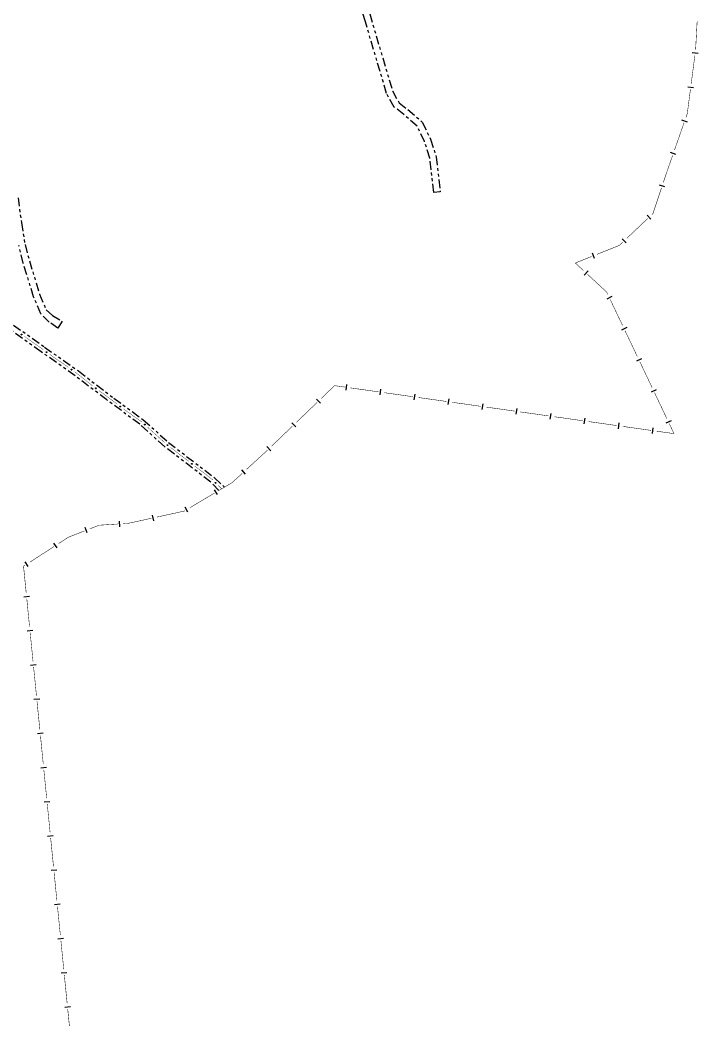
# Model space of a CAD drawing. Extents: x 211453 to 215163, y 4877397 to 4881305.
# Drawn here: x 214659 to 215014, y 4879273 to 4879797 of the extents above; entities that cross this region are included whole.
import ezdxf

# ---------------------------------------------------------------- set-up
doc = ezdxf.new("R2010")
doc.units = 0
doc.header["$LTSCALE"] = 1.5
doc.header["$MEASUREMENT"] = 0
doc.linetypes.add('TRACO_25', pattern=[8, 3, -1, 1, -1, 1, -1])
for name, color, linetype in [('LM-LIM-SETORES-BAIRROS', 250, 'CONTINUOUS'), ('SV-EIXO-RUA-N-PAV', 6, 'CONTINUOUS'), ('SV-RUA-NAO-PAV', 7, 'CONTINUOUS')]:
    doc.layers.add(name, color=color, linetype=linetype)

msp = doc.modelspace()

# ---------------------------------------------------------------- linework, layer by layer
at = {"layer": 'LM-LIM-SETORES-BAIRROS', "const_width": 0.25}
for points in [[(215013.114876, 4879781.445333), (215013.930727, 4879796.42313)], [(215010.807409, 4879763.594853), (215012.752666, 4879778.468184)], [(215008.754399, 4879747.897642), (215010.418358, 4879760.620187)], [(215008.037134, 4879745.850561), (215008.698481, 4879747.738051)], [(215008.698481, 4879747.738051), (215008.754399, 4879747.897642)], [(215002.085013, 4879728.863146), (215007.045114, 4879743.019325)], [(214997.819762, 4879716.690077), (215001.092993, 4879726.031911)], [(214996.205084, 4879711.851041), (214997.787693, 4879716.593968)], [(214997.787693, 4879716.593968), (214997.819762, 4879716.690077)], [(214990.779383, 4879695.59074), (214995.255518, 4879709.005286)], [(214977.115089, 4879682.593624), (214987.983709, 4879692.931569)], [(214990.157433, 4879694.999158), (214990.779383, 4879695.59074)], [(214961.493572, 4879674.207802), (214972.635052, 4879678.665089)], [(214972.635052, 4879678.665089), (214973.238847, 4879678.906645)], [(214973.238847, 4879678.906645), (214974.941365, 4879680.526035)], [(214950.102908, 4879669.650825), (214958.708202, 4879673.09348)], [(214950.639673, 4879669.153688), (214950.102908, 4879669.650825)], [(214954.308026, 4879665.756162), (214950.639673, 4879669.153688)], [(214966.516082, 4879654.449405), (214956.509039, 4879663.717647)], [(214966.670942, 4879654.124075), (214966.516082, 4879654.449405)], [(214967.100741, 4879653.22115), (214966.670942, 4879654.124075)], [(214974.837125, 4879636.968509), (214968.390138, 4879650.512377)], [(214982.57351, 4879620.715868), (214976.126523, 4879634.259735)], [(214990.309895, 4879604.463226), (214983.862908, 4879618.007094)], [(214817.036506, 4879598.743919), (214823.524705, 4879604.981168)], [(214823.524705, 4879604.981168), (214824.000607, 4879605.438662)], [(214824.000607, 4879605.438662), (214829.28789, 4879604.691165)], [(214832.258351, 4879604.271211), (214847.110656, 4879602.171444)], [(214850.081118, 4879601.751491), (214864.933423, 4879599.651723)], [(214867.903884, 4879599.23177), (214882.75619, 4879597.132002)], [(214998.04628, 4879588.210585), (214991.599292, 4879601.754453)], [(214804.060108, 4879586.269421), (214814.873773, 4879596.664836)], [(214885.726651, 4879596.712049), (214900.578956, 4879594.612282)], [(214903.549417, 4879594.192328), (214918.401723, 4879592.092561)], [(214921.372184, 4879591.672607), (214936.224489, 4879589.57284)], [(214939.19495, 4879589.152887), (214954.047256, 4879587.053119)], [(214791.08371, 4879573.794924), (214801.897375, 4879584.190338)], [(214957.017717, 4879586.633166), (214971.870022, 4879584.533399)], [(214974.840483, 4879584.113445), (214989.692789, 4879582.013678)], [(215001.811608, 4879580.300362), (214999.335677, 4879585.501811)], [(214992.66325, 4879581.593724), (215001.574633, 4879580.333864)], [(215001.574633, 4879580.333864), (215001.811608, 4879580.300362)], [(214788.192881, 4879571.030465), (214788.522645, 4879571.332915)], [(214788.522645, 4879571.332915), (214788.920977, 4879571.715841)], [(214777.875309, 4879561.5675), (214788.192881, 4879571.030465)], [(214770.344649, 4879554.660607), (214775.6644, 4879559.539722)], [(214763.652592, 4879550.689532), (214769.672497, 4879554.261751)], [(214769.672497, 4879554.261751), (214770.344649, 4879554.660607)], [(214748.172838, 4879541.503825), (214761.072633, 4879549.158581)], [(214744.671295, 4879539.618879), (214745.185823, 4879539.731327)], [(214745.185823, 4879539.731327), (214745.592879, 4879539.972874)], [(214715.855627, 4879533.321333), (214728.063288, 4879535.989267)], [(214730.994113, 4879536.629787), (214744.671295, 4879539.618879)], [(214684.596235, 4879526.077969), (214692.950455, 4879529.345462)], [(214695.744359, 4879530.438211), (214700.400866, 4879532.259458)], [(214700.400866, 4879532.259458), (214700.660057, 4879532.360833)], [(214700.660057, 4879532.360833), (214710.362383, 4879532.97411)], [(214713.356408, 4879533.163361), (214715.352425, 4879533.289528)], [(214715.352425, 4879533.289528), (214715.855627, 4879533.321333)], [(214679.533855, 4879522.802694), (214684.571449, 4879526.061933)], [(214684.571449, 4879526.061933), (214684.596235, 4879526.077969)], [(214664.42107, 4879513.024977), (214677.015057, 4879521.173075)], [(214661.090001, 4879510.869831), (214661.902273, 4879511.395357)], [(214661.093233, 4879510.837444), (214661.090001, 4879510.869831)], [(214662.483478, 4879496.906643), (214661.093233, 4879510.837444)], [(214664.270937, 4879478.995613), (214662.781388, 4879493.921472)], [(214666.058395, 4879461.084583), (214664.568846, 4879476.010442)], [(214667.845854, 4879443.173554), (214666.356305, 4879458.099412)], [(214669.633312, 4879425.262524), (214668.143763, 4879440.188382)], [(214671.42077, 4879407.351494), (214669.931222, 4879422.277352)], [(214673.208229, 4879389.440464), (214671.71868, 4879404.366322)], [(214674.995687, 4879371.529434), (214673.506138, 4879386.455292)], [(214676.783145, 4879353.618404), (214675.293597, 4879368.544262)], [(214678.570604, 4879335.707374), (214677.081055, 4879350.633232)], [(214680.358062, 4879317.796344), (214678.868514, 4879332.722202)], [(214682.145521, 4879299.885314), (214680.655972, 4879314.811173)], [(214683.932979, 4879281.974284), (214682.44343, 4879296.900143)], [(214685.720437, 4879264.063254), (214684.230889, 4879278.989113)]]:
    msp.add_lwpolyline(points, dxfattribs=at)
at = {"layer": 'LM-LIM-SETORES-BAIRROS'}
for points in [[(215014.369682, 4879779.265214), (215011.395016, 4879779.654265)], [(215012.035375, 4879761.417217), (215009.060708, 4879761.806268)], [(215008.791405, 4879743.46706), (215005.960169, 4879744.459081)], [(215002.839284, 4879726.479646), (215000.008048, 4879727.471666)], [(214996.994918, 4879709.479088), (214994.149162, 4879710.428654)], [(214989.742078, 4879692.533903), (214987.674489, 4879694.707627)], [(214976.699734, 4879680.128369), (214974.632145, 4879682.302093)], [(214960.19382, 4879672.072235), (214959.079498, 4879674.857605)], [(214956.794626, 4879665.497658), (214954.75611, 4879663.296646)], [(214969.314726, 4879652.06), (214966.605952, 4879650.770603)], [(214977.05111, 4879635.807359), (214974.342337, 4879634.517961)], [(214984.787495, 4879619.554717), (214982.078722, 4879618.26532)], [(214830.068067, 4879603.06595), (214830.48802, 4879606.036411)], [(214847.890833, 4879600.546229), (214848.310787, 4879603.51669)], [(214992.52388, 4879603.302076), (214989.815106, 4879602.012678)], [(214816.634226, 4879596.276497), (214814.555143, 4879598.43923)], [(214865.7136, 4879598.026508), (214866.133553, 4879600.996969)], [(214883.536367, 4879595.506787), (214883.95632, 4879598.477248)], [(214901.359133, 4879592.987067), (214901.779087, 4879595.957528)], [(214919.1819, 4879590.467346), (214919.601853, 4879593.437807)], [(214937.004666, 4879587.947625), (214937.42462, 4879590.918086)], [(214954.827433, 4879585.427904), (214955.247386, 4879588.398365)], [(215000.260265, 4879587.049435), (214997.551491, 4879585.760037)], [(214803.657828, 4879583.802), (214801.578745, 4879585.964733)], [(214972.650199, 4879582.908184), (214973.070153, 4879585.878645)], [(214990.472966, 4879580.388463), (214990.892919, 4879583.358924)], [(214790.68143, 4879571.327502), (214788.602347, 4879573.490235)], [(214777.415259, 4879559.110194), (214775.387481, 4879561.321102)], [(214762.698095, 4879548.378918), (214761.167144, 4879550.958877)], [(214747.218341, 4879539.193212), (214745.68739, 4879541.773171)], [(214729.360489, 4879534.737362), (214728.719969, 4879537.668186)], [(214694.428131, 4879528.312759), (214693.335382, 4879531.106664)], [(214711.455017, 4879531.540181), (214711.265766, 4879534.534206)], [(214678.669466, 4879520.456882), (214677.039847, 4879522.97568)], [(214663.556682, 4879510.679165), (214661.927062, 4879513.197963)], [(214664.174671, 4879495.065484), (214661.189499, 4879494.767574)], [(214665.962129, 4879477.154454), (214662.976957, 4879476.856544)], [(214667.749587, 4879459.243424), (214664.764416, 4879458.945514)], [(214669.537046, 4879441.332394), (214666.551874, 4879441.034484)], [(214671.324504, 4879423.421364), (214668.339333, 4879423.123454)], [(214673.111963, 4879405.510334), (214670.126791, 4879405.212424)], [(214674.899421, 4879387.599304), (214671.914249, 4879387.301395)], [(214676.686879, 4879369.688274), (214673.701708, 4879369.390365)], [(214678.474338, 4879351.777244), (214675.489166, 4879351.479335)], [(214680.261796, 4879333.866215), (214677.276625, 4879333.568305)], [(214682.049255, 4879315.955185), (214679.064083, 4879315.657275)], [(214683.836713, 4879298.044155), (214680.851541, 4879297.746245)], [(214685.624171, 4879280.133125), (214682.639, 4879279.835215)]]:
    msp.add_lwpolyline(points, dxfattribs=at)
at = {"layer": 'SV-EIXO-RUA-N-PAV'}
for points in [[(214660.036481, 4879632.439932), (214660.08457, 4879632.448846), (214660.127723, 4879632.446673), (214660.163194, 4879632.434501), (214660.191733, 4879632.415572), (214660.218749, 4879632.392919), (214660.240948, 4879632.36407), (214660.258494, 4879632.326593), (214660.267774, 4879632.278416), (214660.262643, 4879632.234356), (214660.25257, 4879632.198943), (214660.234546, 4879632.168047), (214660.212099, 4879632.142171), (214660.18137, 4879632.120103), (214660.143218, 4879632.102693), (214660.094548, 4879632.094534), (214660.052256, 4879632.096955), (214660.018257, 4879632.109628), (214659.987311, 4879632.127945), (214659.960007, 4879632.151403), (214659.938379, 4879632.179848), (214659.920919, 4879632.218293), (214659.913503, 4879632.266437), (214659.915435, 4879632.308645), (214659.927629, 4879632.342813), (214659.946348, 4879632.372874), (214659.968739, 4879632.400247), (214659.99681, 4879632.423769), (214660.036481, 4879632.439932)], [(214673.111189, 4879623.215774), (214673.159386, 4879623.224086), (214673.202509, 4879623.221374), (214673.237824, 4879623.20876), (214673.266125, 4879623.189476), (214673.292856, 4879623.166486), (214673.314692, 4879623.137362), (214673.331768, 4879623.099669), (214673.340445, 4879623.05138), (214673.334764, 4879623.007387), (214673.324249, 4879622.972103), (214673.30584, 4879622.941435), (214673.283072, 4879622.915841), (214673.25207, 4879622.894159), (214673.213702, 4879622.877227), (214673.164934, 4879622.869677), (214673.122676, 4879622.872626), (214673.088838, 4879622.885724), (214673.058124, 4879622.904426), (214673.031115, 4879622.928224), (214673.009844, 4879622.956936), (214672.992866, 4879622.995597), (214672.986052, 4879623.04383), (214672.988512, 4879623.08601), (214673.001131, 4879623.120024), (214673.020225, 4879623.149848), (214673.042957, 4879623.176939), (214673.071319, 4879623.200108), (214673.111189, 4879623.215774)], [(214686.188604, 4879614.001459), (214686.236705, 4879614.010315), (214686.279855, 4879614.00809), (214686.31531, 4879613.995875), (214686.343827, 4879613.976912), (214686.370816, 4879613.954226), (214686.39298, 4879613.92535), (214686.410481, 4879613.887853), (214686.419703, 4879613.839664), (214686.414518, 4879613.795611), (214686.404403, 4879613.76021), (214686.386341, 4879613.729336), (214686.363864, 4879613.703487), (214686.333108, 4879613.681456), (214686.294935, 4879613.664091), (214686.246255, 4879613.655991), (214686.203966, 4879613.658463), (214686.169982, 4879613.671178), (214686.139059, 4879613.689532), (214686.111783, 4879613.713023), (214686.090189, 4879613.741493), (214686.072775, 4879613.779959), (214686.065417, 4879613.828112), (214686.067401, 4879613.870318), (214686.079635, 4879613.904472), (214686.09839, 4879613.934509), (214686.120815, 4879613.961856), (214686.148914, 4879613.985344), (214686.188604, 4879614.001459)], [(214698.868092, 4879604.249336), (214698.916318, 4879604.257475), (214698.959431, 4879604.254608), (214698.994701, 4879604.241868), (214699.022932, 4879604.222483), (214699.049581, 4879604.199398), (214699.071313, 4879604.170196), (214699.088254, 4879604.132442), (214699.096758, 4879604.084121), (214699.090919, 4879604.04015), (214699.080279, 4879604.004903), (214699.06176, 4879603.974301), (214699.0389, 4879603.948789), (214699.00782, 4879603.927218), (214698.969393, 4879603.910424), (214698.920598, 4879603.903048), (214698.878351, 4879603.906148), (214698.84456, 4879603.919367), (214698.813912, 4879603.938179), (214698.786989, 4879603.962073), (214698.765821, 4879603.990862), (214698.748981, 4879604.029583), (214698.74234, 4879604.07784), (214698.744951, 4879604.120011), (214698.757692, 4879604.153979), (214698.776892, 4879604.183735), (214698.799721, 4879604.210744), (214698.828166, 4879604.233812), (214698.868092, 4879604.249336)], [(214711.701976, 4879594.696022), (214711.750177, 4879594.704305), (214711.793298, 4879594.701568), (214711.828606, 4879594.688934), (214711.856896, 4879594.669634), (214711.883614, 4879594.646629), (214711.905433, 4879594.617492), (214711.922488, 4879594.579789), (214711.931137, 4879594.531495), (214711.92543, 4879594.487506), (214711.914895, 4879594.452227), (214711.896468, 4879594.42157), (214711.873685, 4879594.395989), (214711.84267, 4879594.374325), (214711.804293, 4879594.357415), (214711.755521, 4879594.349894), (214711.713265, 4879594.352867), (214711.679434, 4879594.365984), (214711.64873, 4879594.384704), (214711.621735, 4879594.408517), (214711.600481, 4879594.437242), (214711.583525, 4879594.475912), (214711.576739, 4879594.524149), (214711.579224, 4879594.566329), (214711.591862, 4879594.600334), (214711.610973, 4879594.630147), (214711.633721, 4879594.657225), (214711.662097, 4879594.680379), (214711.701976, 4879594.696022)], [(214724.58838, 4879585.211869), (214724.637206, 4879585.21471), (214724.67975, 4879585.207168), (214724.713424, 4879585.190664), (214724.739377, 4879585.168322), (214724.763355, 4879585.142473), (214724.781779, 4879585.111079), (214724.79451, 4879585.071706), (214724.797704, 4879585.022747), (214724.787114, 4879584.979672), (214724.7727, 4879584.945793), (214724.75096, 4879584.917389), (214724.72546, 4879584.894516), (214724.692217, 4879584.876456), (214724.652189, 4879584.863944), (214724.602882, 4879584.861924), (214724.561223, 4879584.869604), (214724.529071, 4879584.886423), (214724.500654, 4879584.908459), (214724.476491, 4879584.935141), (214724.458583, 4879584.966063), (214724.446058, 4879585.006387), (214724.444708, 4879585.05508), (214724.451894, 4879585.096717), (214724.468257, 4879585.129096), (214724.490581, 4879585.156585), (214724.516215, 4879585.180949), (214724.547002, 4879585.200784), (214724.58838, 4879585.211869)], [(214736.474129, 4879574.517907), (214736.522571, 4879574.524643), (214736.565582, 4879574.520525), (214736.600467, 4879574.506766), (214736.628124, 4879574.486569), (214736.654091, 4879574.46272), (214736.674966, 4879574.4329), (214736.690804, 4879574.39467), (214736.697901, 4879574.346123), (214736.690787, 4879574.302339), (214736.679128, 4879574.267417), (214736.659728, 4879574.237365), (214736.636138, 4879574.212528), (214736.604444, 4879574.191868), (214736.565545, 4879574.176197), (214736.516557, 4879574.170241), (214736.474418, 4879574.174567), (214736.441025, 4879574.188762), (214736.410937, 4879574.208456), (214736.384718, 4879574.233121), (214736.364396, 4879574.262512), (214736.348687, 4879574.301706), (214736.34345, 4879574.350136), (214736.347284, 4879574.392214), (214736.361006, 4879574.425797), (214736.381062, 4879574.454983), (214736.404666, 4879574.481318), (214736.433769, 4879574.50355), (214736.474129, 4879574.517907)], [(214749.164644, 4879564.706669), (214749.212988, 4879564.714078), (214749.256052, 4879564.710561), (214749.291125, 4879564.697289), (214749.319061, 4879564.677479), (214749.345357, 4879564.653994), (214749.366646, 4879564.624467), (214749.383014, 4879564.586461), (214749.390787, 4879564.538018), (214749.384284, 4879564.494139), (214749.373112, 4879564.459058), (214749.354133, 4879564.428739), (214749.33089, 4879564.403576), (214749.299488, 4879564.382477), (214749.260811, 4879564.366265), (214749.21191, 4879564.359628), (214749.169715, 4879564.363366), (214749.136127, 4879564.377094), (214749.105768, 4879564.396367), (214749.079209, 4879564.420665), (214749.058479, 4879564.44977), (214749.042226, 4879564.488742), (214749.036315, 4879564.537093), (214749.039563, 4879564.579221), (214749.052815, 4879564.612992), (214749.072463, 4879564.642454), (214749.095698, 4879564.669116), (214749.124488, 4879564.691751), (214749.164644, 4879564.706669)], [(214761.6456, 4879554.768118), (214761.694499, 4879554.76907), (214761.73672, 4879554.759889), (214761.76973, 4879554.742096), (214761.794801, 4879554.718766), (214761.817761, 4879554.69201), (214761.834958, 4879554.659927), (214761.846157, 4879554.620091), (214761.847456, 4879554.571045), (214761.835208, 4879554.528412), (214761.819496, 4879554.495115), (214761.796674, 4879554.467573), (214761.770308, 4879554.445704), (214761.736392, 4879554.428942), (214761.695911, 4879554.417987), (214761.646562, 4879554.417874), (214761.605231, 4879554.427159), (214761.573754, 4879554.445208), (214761.546209, 4879554.468326), (214761.523096, 4879554.495923), (214761.506397, 4879554.527514), (214761.49544, 4879554.568292), (214761.495974, 4879554.617001), (214761.504764, 4879554.658329), (214761.522366, 4879554.690051), (214761.545737, 4879554.716656), (214761.572293, 4879554.740011), (214761.603824, 4879554.758641), (214761.6456, 4879554.768118)]]:
    msp.add_lwpolyline(points, close=True, dxfattribs=at)
for points in [[(214659.913503, 4879632.266437), (214660.18137, 4879632.120103)], [(214659.915435, 4879632.308645), (214660.212099, 4879632.142171)], [(214659.915661, 4879632.285469), (214660.192269, 4879632.133015)], [(214659.920919, 4879632.218293), (214660.143218, 4879632.102693)], [(214659.921229, 4879632.241394), (214660.159514, 4879632.11274)], [(214659.923919, 4879632.323096), (214660.22057, 4879632.156444)], [(214659.927629, 4879632.342813), (214660.234546, 4879632.168047)], [(214659.935518, 4879632.197829), (214660.112284, 4879632.102719)], [(214659.938379, 4879632.179848), (214660.094548, 4879632.094534)], [(214659.938859, 4879632.35599), (214660.240613, 4879632.182379)], [(214659.946348, 4879632.372874), (214660.25257, 4879632.198943)], [(214659.953102, 4879632.163636), (214660.067884, 4879632.099054)], [(214659.960007, 4879632.151403), (214660.052256, 4879632.096955)], [(214659.961268, 4879632.385265), (214660.254578, 4879632.22098)], [(214659.968739, 4879632.400247), (214660.262643, 4879632.234356)], [(214659.986553, 4879632.409159), (214660.261723, 4879632.259395)], [(214659.99681, 4879632.423769), (214660.267774, 4879632.278416)], [(214660.016292, 4879632.429897), (214660.259171, 4879632.303007)], [(214660.036481, 4879632.439932), (214660.258494, 4879632.326593)], [(214660.062873, 4879632.443723), (214660.243443, 4879632.349263)], [(214660.08457, 4879632.448846), (214660.240948, 4879632.36407)], [(214660.109175, 4879632.447713), (214660.222055, 4879632.382806)], [(214660.127723, 4879632.446673), (214660.218749, 4879632.392919)], [(214672.986052, 4879623.04383), (214673.25207, 4879622.894159)], [(214672.988448, 4879623.062833), (214673.263129, 4879622.906934)], [(214672.988512, 4879623.08601), (214673.283072, 4879622.915841)], [(214672.992866, 4879622.995597), (214673.213702, 4879622.877227)], [(214672.993464, 4879623.018692), (214673.230123, 4879622.88707)], [(214672.997176, 4879623.100354), (214673.29172, 4879622.930008)], [(214673.001131, 4879623.120024), (214673.30584, 4879622.941435)], [(214673.007208, 4879622.974952), (214673.182771, 4879622.87764)], [(214673.009844, 4879622.956936), (214673.164934, 4879622.869677)], [(214673.012525, 4879623.133059), (214673.312086, 4879622.95569)], [(214673.020225, 4879623.149848), (214673.324249, 4879622.972103)], [(214673.024363, 4879622.940541), (214673.138329, 4879622.87453)], [(214673.031115, 4879622.928224), (214673.122676, 4879622.872626)], [(214673.035298, 4879623.162052), (214673.326532, 4879622.994113)], [(214673.042957, 4879623.176939), (214673.334764, 4879623.007387)], [(214673.06088, 4879623.185627), (214673.334157, 4879623.032436)], [(214673.071319, 4879623.200108), (214673.340445, 4879623.05138)], [(214673.090876, 4879623.205992), (214673.33215, 4879623.076076)], [(214673.111189, 4879623.215774), (214673.331768, 4879623.099669)], [(214673.137626, 4879623.219235), (214673.317002, 4879623.122525)], [(214673.159386, 4879623.224086), (214673.314692, 4879623.137362)], [(214673.183975, 4879623.222646), (214673.296034, 4879623.156333)], [(214673.202509, 4879623.221374), (214673.292856, 4879623.166486)], [(214686.065417, 4879613.828112), (214686.333108, 4879613.681456)], [(214686.067401, 4879613.870318), (214686.363864, 4879613.703487)], [(214686.067598, 4879613.847142), (214686.344022, 4879613.694354)], [(214686.072775, 4879613.779959), (214686.294935, 4879613.664091)], [(214686.073113, 4879613.80306), (214686.311243, 4879613.674119)], [(214686.075902, 4879613.884758), (214686.372352, 4879613.71775)], [(214686.079635, 4879613.904472), (214686.386341, 4879613.729336)], [(214686.08735, 4879613.759478), (214686.264001, 4879613.664155)], [(214686.090189, 4879613.741493), (214686.246255, 4879613.655991)], [(214686.090881, 4879613.917635), (214686.392426, 4879613.74366)], [(214686.09839, 4879613.934509), (214686.404403, 4879613.76021)], [(214686.104892, 4879613.725263), (214686.219596, 4879613.660543)], [(214686.111783, 4879613.713023), (214686.203966, 4879613.658463)], [(214686.113325, 4879613.946883), (214686.406437, 4879613.782244)], [(214686.120815, 4879613.961856), (214686.414518, 4879613.795611)], [(214686.138639, 4879613.970746), (214686.413628, 4879613.820651)], [(214686.148914, 4879613.985344), (214686.419703, 4879613.839664)], [(214686.168404, 4879613.991449), (214686.411129, 4879613.864265)], [(214686.188604, 4879614.001459), (214686.410481, 4879613.887853)], [(214686.215001, 4879614.005218), (214686.395457, 4879613.91054)], [(214686.236705, 4879614.010315), (214686.39298, 4879613.92535)], [(214686.261308, 4879614.009152), (214686.374109, 4879613.94411)], [(214686.279855, 4879614.00809), (214686.370816, 4879613.954226)], [(214698.74234, 4879604.07784), (214699.00782, 4879603.927218)], [(214698.744804, 4879604.096835), (214699.018925, 4879603.939953)], [(214698.744951, 4879604.120011), (214699.0389, 4879603.948789)], [(214698.748981, 4879604.029583), (214698.969393, 4879603.910424)], [(214698.749662, 4879604.052676), (214698.985849, 4879603.920208)], [(214698.753666, 4879604.134324), (214699.047599, 4879603.962924)], [(214698.757692, 4879604.153979), (214699.06176, 4879603.974301)], [(214698.76325, 4879604.008887), (214698.938463, 4879603.910947)], [(214698.765821, 4879603.990862), (214698.920598, 4879603.903048)], [(214698.769133, 4879604.166973), (214699.068056, 4879603.988534)], [(214698.776892, 4879604.183735), (214699.080279, 4879604.004903)], [(214698.780281, 4879603.974415), (214698.89401, 4879603.907996)], [(214698.786989, 4879603.962073), (214698.878351, 4879603.906148)], [(214698.792009, 4879604.195885), (214699.08264, 4879604.026905)], [(214698.799721, 4879604.210744), (214699.090919, 4879604.04015)], [(214698.817675, 4879604.219369), (214699.090402, 4879604.0652)], [(214698.828166, 4879604.233812), (214699.096758, 4879604.084121)], [(214698.847744, 4879604.239626), (214699.088551, 4879604.108847)], [(214698.868092, 4879604.249336), (214699.088254, 4879604.132442)], [(214698.894541, 4879604.252702), (214699.073569, 4879604.15535)], [(214698.916318, 4879604.257475), (214699.071313, 4879604.170196)], [(214698.940902, 4879604.255947), (214699.052723, 4879604.189233)], [(214698.959431, 4879604.254608), (214699.049581, 4879604.199398)], [(214711.576739, 4879594.524149), (214711.84267, 4879594.374325)], [(214711.579146, 4879594.543152), (214711.853737, 4879594.387093)], [(214711.579224, 4879594.566329), (214711.873685, 4879594.395989)], [(214711.583525, 4879594.475912), (214711.804293, 4879594.357415)], [(214711.584137, 4879594.499007), (214711.82072, 4879594.367249)], [(214711.587896, 4879594.580667), (214711.882342, 4879594.410151)], [(214711.591862, 4879594.600334), (214711.896468, 4879594.42157)], [(214711.597856, 4879594.455259), (214711.773362, 4879594.357846)], [(214711.600481, 4879594.437242), (214711.755521, 4879594.349894)], [(214711.603264, 4879594.613363), (214711.902722, 4879594.435821)], [(214711.610973, 4879594.630147), (214711.914895, 4879594.452227)], [(214711.614991, 4879594.420839), (214711.728918, 4879594.354761)], [(214711.621735, 4879594.408517), (214711.713265, 4879594.352867)], [(214711.626054, 4879594.642343), (214711.917191, 4879594.474236)], [(214711.633721, 4879594.657225), (214711.92543, 4879594.487506)], [(214711.651649, 4879594.665903), (214711.924837, 4879594.512555)], [(214711.662097, 4879594.680379), (214711.931137, 4879594.531495)], [(214711.681657, 4879594.686251), (214711.922856, 4879594.556196)], [(214711.701976, 4879594.696022), (214711.922488, 4879594.579789)], [(214711.728415, 4879594.699467), (214711.907734, 4879594.602653)], [(214711.750177, 4879594.704305), (214711.905433, 4879594.617492)], [(214711.774765, 4879594.702851), (214711.886786, 4879594.636474)], [(214711.793298, 4879594.701568), (214711.883614, 4879594.646629)], [(214724.444708, 4879585.05508), (214724.692217, 4879584.876456)], [(214724.446058, 4879585.006387), (214724.652189, 4879584.863944)], [(214724.449225, 4879585.073694), (214724.704642, 4879584.887907)], [(214724.449248, 4879585.029268), (214724.669612, 4879584.871879)], [(214724.451894, 4879585.096717), (214724.72546, 4879584.894516)], [(214724.457988, 4879584.98426), (214724.6215, 4879584.867831)], [(214724.458583, 4879584.966063), (214724.602882, 4879584.861924)], [(214724.462115, 4879585.109995), (214724.735646, 4879584.907621)], [(214724.468257, 4879585.129096), (214724.75096, 4879584.917389)], [(214724.471167, 4879584.94814), (214724.57699, 4879584.869736)], [(214724.476491, 4879584.935141), (214724.561223, 4879584.869604)], [(214724.481044, 4879585.140768), (214724.758769, 4879584.930851)], [(214724.490581, 4879585.156585), (214724.7727, 4879584.945793)], [(214724.506931, 4879585.167017), (214724.777442, 4879584.967407)], [(214724.516215, 4879585.180949), (214724.787114, 4879584.979672)], [(214724.535001, 4879585.187568), (214724.789326, 4879585.00463)], [(214724.547002, 4879585.200784), (214724.797704, 4879585.022747)], [(214724.567096, 4879585.204432), (214724.792238, 4879585.048219)], [(214724.58838, 4879585.211869), (214724.79451, 4879585.071706)], [(214724.615038, 4879585.212336), (214724.782406, 4879585.096076)], [(214724.637206, 4879585.21471), (214724.781779, 4879585.111079)], [(214724.661477, 4879585.210516), (214724.765372, 4879585.132027)], [(214724.67975, 4879585.207168), (214724.763355, 4879585.142473)], [(214736.34345, 4879574.350136), (214736.604444, 4879574.191868)], [(214736.346465, 4879574.369051), (214736.615914, 4879574.204275)], [(214736.347284, 4879574.392214), (214736.636138, 4879574.212528)], [(214736.348687, 4879574.301706), (214736.565545, 4879574.176197)], [(214736.350038, 4879574.324769), (214736.582278, 4879574.185499)], [(214736.356412, 4879574.406267), (214736.645243, 4879574.226405)], [(214736.361006, 4879574.425797), (214736.659728, 4879574.237365)], [(214736.362348, 4879574.280604), (214736.534644, 4879574.177618)], [(214736.364396, 4879574.262512), (214736.516557, 4879574.170241)], [(214736.372819, 4879574.438454), (214736.666436, 4879574.251409)], [(214736.378372, 4879574.245653), (214736.490124, 4879574.175959)], [(214736.381062, 4879574.454983), (214736.679128, 4879574.267417)], [(214736.384718, 4879574.233121), (214736.474418, 4879574.174567)], [(214736.396526, 4879574.466688), (214736.682127, 4879574.289341)], [(214736.404666, 4879574.481318), (214736.690787, 4879574.302339)], [(214736.422863, 4879574.489417), (214736.690998, 4879574.327394)], [(214736.433769, 4879574.50355), (214736.697901, 4879574.346123)], [(214736.453508, 4879574.508793), (214736.690416, 4879574.371077)], [(214736.474129, 4879574.517907), (214736.690804, 4879574.39467)], [(214736.500665, 4879574.520504), (214736.67679, 4879574.417995)], [(214736.522571, 4879574.524643), (214736.674966, 4879574.4329)], [(214736.5471, 4879574.522401), (214736.656937, 4879574.452469)], [(214736.565582, 4879574.520525), (214736.654091, 4879574.46272)], [(214749.036315, 4879564.537093), (214749.299488, 4879564.382477)], [(214749.039065, 4879564.556049), (214749.310784, 4879564.395042)], [(214749.039563, 4879564.579221), (214749.33089, 4879564.403576)], [(214749.042226, 4879564.488742), (214749.260811, 4879564.366265)], [(214749.043256, 4879564.511822), (214749.277413, 4879564.375799)], [(214749.048493, 4879564.5934), (214749.339802, 4879564.417578)], [(214749.052815, 4879564.612992), (214749.354133, 4879564.428739)], [(214749.05618, 4879564.467832), (214749.229893, 4879564.367255)], [(214749.058479, 4879564.44977), (214749.21191, 4879564.359628)], [(214749.064451, 4879564.625812), (214749.360644, 4879564.442875)], [(214749.072463, 4879564.642454), (214749.373112, 4879564.459058)], [(214749.072688, 4879564.433107), (214749.1854, 4879564.364977)], [(214749.079209, 4879564.420665), (214749.169715, 4879564.363366)], [(214749.087762, 4879564.654374), (214749.375806, 4879564.481021)], [(214749.095698, 4879564.669116), (214749.384284, 4879564.494139)], [(214749.11378, 4879564.677468), (214749.384145, 4879564.519195)], [(214749.124488, 4879564.691751), (214749.390787, 4879564.538018)], [(214749.144152, 4879564.697269), (214749.382955, 4879564.562865)], [(214749.164644, 4879564.706669), (214749.383014, 4879564.586461)], [(214749.191141, 4879564.709635), (214749.368677, 4879564.609589)], [(214749.212988, 4879564.714078), (214749.366646, 4879564.624467)], [(214749.237545, 4879564.712179), (214749.348346, 4879564.643783)], [(214749.256052, 4879564.710561), (214749.345357, 4879564.653994)], [(214761.49544, 4879554.568292), (214761.695911, 4879554.417987)], [(214761.495974, 4879554.617001), (214761.736392, 4879554.428942)], [(214761.499512, 4879554.591033), (214761.713627, 4879554.425242)], [(214761.501207, 4879554.635426), (214761.74925, 4879554.439904)], [(214761.504764, 4879554.658329), (214761.770308, 4879554.445704)], [(214761.506397, 4879554.527514), (214761.646562, 4879554.417874)], [(214761.506506, 4879554.545721), (214761.665395, 4879554.423057)], [(214761.515491, 4879554.671202), (214761.780993, 4879554.458404)], [(214761.518279, 4879554.509118), (214761.620992, 4879554.426682)], [(214761.522366, 4879554.690051), (214761.796674, 4879554.467573)], [(214761.523096, 4879554.495923), (214761.605231, 4879554.427159)], [(214761.535595, 4879554.70122), (214761.804997, 4879554.480723)], [(214761.545737, 4879554.716656), (214761.819496, 4879554.495115)], [(214761.562478, 4879554.726449), (214761.82507, 4879554.51653)], [(214761.572293, 4879554.740011), (214761.835208, 4879554.528412)], [(214761.591321, 4879554.745899), (214761.838384, 4879554.553266)], [(214761.603824, 4879554.758641), (214761.847456, 4879554.571045)], [(214761.624044, 4879554.76151), (214761.842978, 4879554.59671)], [(214761.6456, 4879554.768118), (214761.846157, 4879554.620091)], [(214761.672256, 4879554.767554), (214761.835004, 4879554.644911)], [(214761.694499, 4879554.76907), (214761.834958, 4879554.659927)], [(214761.718589, 4879554.76394), (214761.819373, 4879554.681494)], [(214761.73672, 4879554.759889), (214761.817761, 4879554.69201)]]:
    msp.add_lwpolyline(points, dxfattribs=at)
at = {"layer": 'SV-EIXO-RUA-N-PAV', "const_width": 0.18}
for points in [[(214661.722148, 4879631.111019), (214664.986246, 4879628.79895)], [(214664.986246, 4879628.79895), (214665.676997, 4879628.309668)], [(214665.676997, 4879628.309668), (214670.726138, 4879624.792289)], [(214670.726138, 4879624.792289), (214671.442558, 4879624.29321)], [(214671.442558, 4879624.29321), (214671.54517, 4879624.218583)], [(214674.780115, 4879621.865896), (214676.397587, 4879620.689553)], [(214676.397587, 4879620.689553), (214677.143337, 4879620.147189)], [(214677.143337, 4879620.147189), (214682.156692, 4879616.711069)], [(214682.156692, 4879616.711069), (214682.908898, 4879616.195513)], [(214682.908898, 4879616.195513), (214684.61136, 4879614.986518)], [(214687.872669, 4879612.670516), (214689.503323, 4879611.512515)], [(214689.503323, 4879611.512515), (214689.613791, 4879611.434067)], [(214689.613791, 4879611.434067), (214697.31047, 4879605.264001)], [(214700.532176, 4879602.893493), (214704.565306, 4879599.938182)], [(214704.565306, 4879599.938182), (214704.967025, 4879599.643819)], [(214704.967025, 4879599.643819), (214710.152769, 4879595.721607)], [(214713.370122, 4879593.34518), (214717.412105, 4879590.401989)], [(214717.412105, 4879590.401989), (214718.020514, 4879589.958973)], [(214718.020514, 4879589.958973), (214723.138573, 4879586.376331)], [(214726.094997, 4879583.682952), (214728.307491, 4879581.656904)], [(214728.307491, 4879581.656904), (214728.968601, 4879581.051506)], [(214728.968601, 4879581.051506), (214734.983224, 4879575.620826)], [(214738.09814, 4879573.114315), (214741.25463, 4879570.657371)], [(214741.25463, 4879570.657371), (214741.6334, 4879570.362545)], [(214741.6334, 4879570.362545), (214747.593941, 4879565.777513)], [(214750.774179, 4879563.351443), (214753.964582, 4879560.938701)], [(214753.964582, 4879560.938701), (214754.395371, 4879560.612917)], [(214754.395371, 4879560.612917), (214759.511052, 4879556.668295)], [(214759.511052, 4879556.668295), (214759.772242, 4879556.466896)], [(214759.772242, 4879556.466896), (214760.248631, 4879555.995522)], [(214763.091984, 4879553.182099), (214764.51366, 4879551.775388)], [(214764.51366, 4879551.775388), (214764.876858, 4879551.416013)]]:
    msp.add_lwpolyline(points, dxfattribs=at)
at = {"layer": 'SV-RUA-NAO-PAV', "linetype": 'TRACO_25'}
for points in [[(214832.145321, 4879834.587595, 8.616544), (214854.366393, 4879759.764919, 5.942701), (214857.782046, 4879753.519693, 5.773092), (214862.391822, 4879749.960814, 5.673321), (214869.958369, 4879743.426374, 5.533643), (214874.270725, 4879734.452546, 5.184447), (214877.211006, 4879725.287504, 4.845228), (214879.392962, 4879706.958476, 4.316446), (214876.077458, 4879706.563786, 4.316446), (214873.9335, 4879724.573618, 4.845228), (214871.161661, 4879733.213616, 5.184447), (214867.249973, 4879741.353672, 5.533643), (214860.278863, 4879747.373895, 5.673321), (214855.188157, 4879751.304065, 5.773092), (214851.266686, 4879758.474136, 5.942701), (214840.123962, 4879795.993856, 8.616544), (214828.930615, 4879833.684035, 8.616544)], [(214658.215509, 4879703.793554, 10.352547), (214659.938353, 4879690.823667, 10.033281), (214661.860852, 4879679.363748, 9.584315), (214664.12269, 4879670.803772, 9.374798), (214669.487063, 4879653.268476, 8.883411), (214672.911952, 4879645.152288, 8.606498), (214676.2225, 4879642.209579, 7.951974), (214681.357681, 4879639.112599, 7.951974), (214679.133465, 4879635.605088, 7.951974), (214674.576355, 4879638.664857, 7.951974), (214670.07888, 4879643.001708, 8.606498), (214666.384525, 4879651.996658, 8.883411), (214660.923305, 4879669.504687, 8.883411), (214658.674567, 4879678.820886, 9.70404)], [(214763.391078, 4879550.534349, 5.08214), (214759.114275, 4879554.969553, 5.08214), (214735.025601, 4879573.46559, 5.08214), (214721.988615, 4879585.201187, 5.560446), (214704.709573, 4879597.991805, 6.164621), (214704.746428, 4879597.961947, 6.164621), (214688.141743, 4879610.604573, 6.768797), (214670.236169, 4879623.208358, 7.398147), (214653.949032, 4879634.80438, 8.80789)], [(214655.7806, 4879637.18155, 8.80789), (214672.006162, 4879625.631341, 7.398147), (214689.797984, 4879613.106765, 6.768797), (214708.339588, 4879598.911878, 6.164621), (214723.814951, 4879587.588888, 5.560446), (214737.010189, 4879575.710786, 5.08214), (214761.100972, 4879557.231197, 5.08214), (214766.276243, 4879552.24641, 5.08214)]]:
    msp.add_polyline3d(points, dxfattribs=at)

doc.saveas('drawing.dxf')
